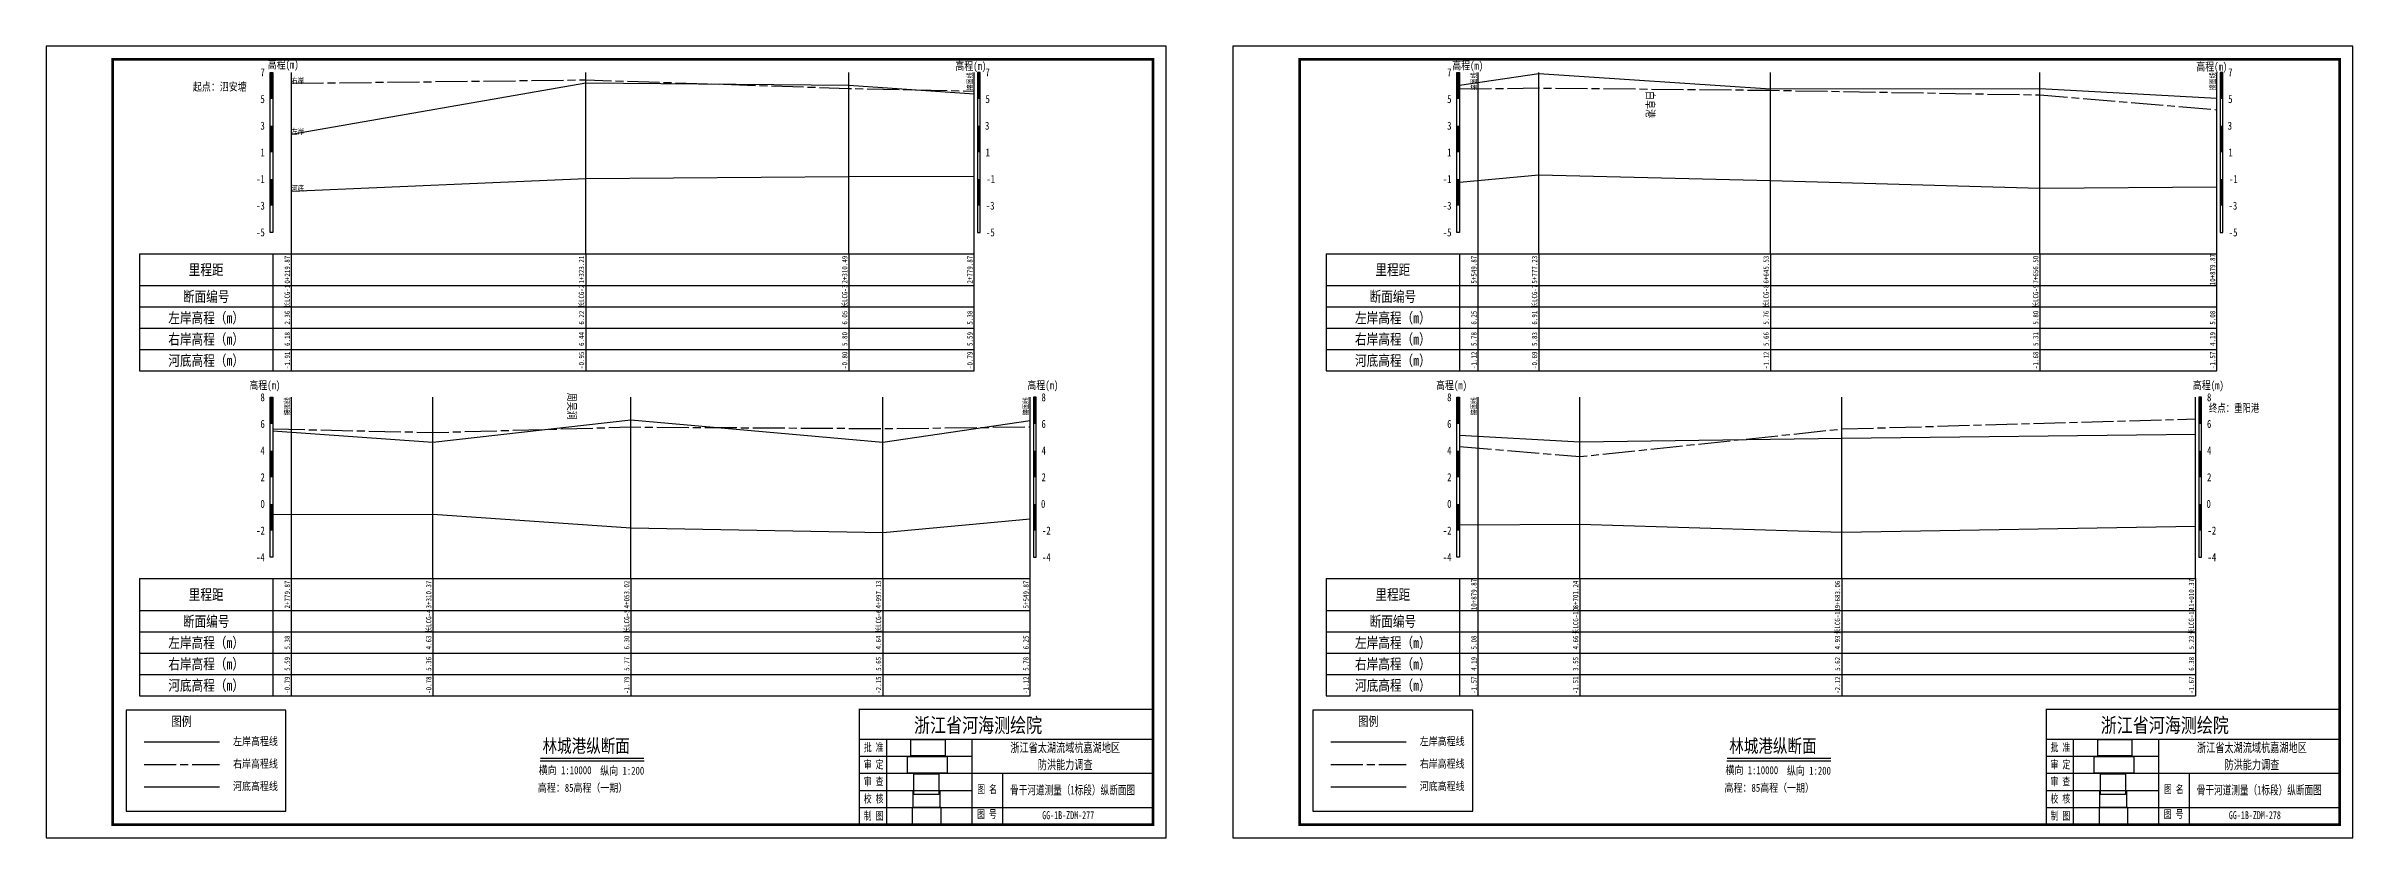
# Model space of a CAD drawing. Extents: x 532727 to 534258, y 3419660 to 3420153.
# Drawn here: x 533393 to 534258, y 3419660 to 3419957 of the extents above; entities that cross this region are included whole.
import ezdxf
from ezdxf.enums import TextEntityAlignment as Align

# ---------------------------------------------------------------- set-up
doc = ezdxf.new("R2010")
doc.units = 0
doc.header["$LTSCALE"] = 0.5
doc.linetypes.add('ACAD_ISO08W100', pattern=[36, 24, -3, 6, -3])
doc.layers.get('0').update_dxf_attribs({"linetype": 'CONTINUOUS'})
for name, color, linetype, lineweight in [('00右岸断面线', 5, 'ACAD_ISO08W100', 30), ('00左岸断面线', 6, 'CONTINUOUS', 30), ('00河底高程', 2, 'CONTINUOUS', 30), ('xxxx', 6, 'CONTINUOUS', 30)]:
    doc.layers.add(name, color=color, linetype=linetype, lineweight=lineweight)
for name, color, linetype in [('tab', 9, 'CONTINUOUS'), ('TEXT', 7, 'CONTINUOUS'), ('zdm1', 2, 'CONTINUOUS'), ('zh', 9, 'CONTINUOUS'), ('图框', 7, 'CONTINUOUS'), ('标注', 7, 'CONTINUOUS'), ('纵断面曲线名称', 7, 'CONTINUOUS'), ('高程标尺', 3, 'CONTINUOUS')]:
    doc.layers.add(name, color=color, linetype=linetype)
doc.styles.add('HZ', font='fangsong_GB2312.ttf', dxfattribs={"width": 0.8})
doc.styles.add('tk2', font='fangsong_GB2312.ttf', dxfattribs={"width": 0.8})
doc.styles.add('交叉标注', font='fangsong_GB2312.ttf', dxfattribs={"width": 0.8})
doc.styles.add('黑体2', font='simhei.ttf', dxfattribs={"width": 0.75, "height": 3})
picture_1 = doc.add_image_def('image1.tif', size_in_pixel=(413, 175))
picture_2 = doc.add_image_def('image2.tif', size_in_pixel=(364, 223))
picture_3 = doc.add_image_def('image3.tif', size_in_pixel=(379, 181))
picture_4 = doc.add_image_def('image4.tif', size_in_pixel=(244, 153))
picture_5 = doc.add_image_def('image5.tif', size_in_pixel=(332, 273))

# ---------------------------------------------------------------- blocks, each defined once
blk = doc.blocks.new('A$C0B9647FD')
at = {"lineweight": 100, "const_width": 0.5}
blk.add_lwpolyline([(0, 43.28), (-110, 43.28), (-110, 0), (0, 0), (0, 43.28)], dxfattribs=at)
at = {"layer": 'TEXT', "color": 0}
for p, q in [((-110, 32.08, 0), (0, 32.08, 0)), ((-99.92, 32.08, 0), (-99.92, 6.42, 0)), ((-67.83, 32.08, 0), (-67.83, 6.42, 0)), ((-110, 25.67, 0), (-67.83, 25.67, 0)), ((-110, 19.25, 0), (-67.83, 19.25, 0)), ((-67.83, 19.25, 0), (0, 19.25, 0)), ((-56.35, 19.25, 0), (-56.35, 0, 0)), ((-110, 12.83, 0), (-67.83, 12.83, 0)), ((-110, 6.42, 0), (0, 6.42, 0)), ((-99.92, 6.42, 0), (-99.92, 0, 0)), ((-67.83, 6.42, 0), (-67.83, 0, 0))]:
    blk.add_line(p, q, dxfattribs=at)
at = {"layer": 'TEXT', "color": 7, "ltscale": 8, "style": 'tk2'}
for tag, p, height, width in [('浙江省水利水电技术咨询中心', (-89.53, 34.51, 0), 5.5, 0.8), ('批准', (-108.38, 27.45, 0), 3, 0.7), ('审定', (-108.38, 21.04, 0), 3, 0.7), ('审 查', (-108.38, 14.62, 0), 3, 0.7), ('校 核', (-108.38, 8.2, 0), 3, 0.7), ('图名', (-65.84, 11.75, 0), 3, 0.7), ('制 图', (-108.38, 1.79, 0), 3, 0.7), ('图号', (-65.89, 2.42, 0), 3, 0.7)]:
    blk.add_attdef(tag, p, '', height=height, dxfattribs=dict(at, width=width))
at = {"layer": 'TEXT', "color": 0, "style": 'tk2', "width": 0.7}
for tag, height, p in [('浙江省太湖流域杭嘉湖地区', 3.5, (-32.86, 28.9, -206.67)), ('防洪能力调查', 3.5, (-32.86, 22.5, -206.67)), ('骨干河道测量（*标段）水系图', 3.3, (-30.1, 12.93, -206.67)), ('HJH-01', 3, (-31.74, 3.53, -206.67))]:
    blk.add_attdef(tag, text='', height=height, dxfattribs=at).set_placement(p, align=Align.MIDDLE_CENTER)
blk = doc.blocks.new('A$C72737839')
at = {"linetype": 'Continuous'}
blk.add_lwpolyline([(59.94, 0), (59.94, 37.85), (0, 37.85)], dxfattribs=at)
at = {"linetype": 'Continuous', "flags": 128}
for points in [[(0, 37.85), (0, 0)], [(0, 0), (59.94, 0)]]:
    blk.add_lwpolyline(points, dxfattribs=at)
at = {"layer": '00右岸断面线', "color": 5, "lineweight": 30}
blk.add_line((6.73, 17.55), (35.02, 17.55), dxfattribs=at)
at = {"layer": '00河底高程', "color": 2, "lineweight": 30}
blk.add_line((6.73, 9.13), (35.02, 9.13), dxfattribs=at)
at = {"layer": 'xxxx', "color": 6, "lineweight": 30}
blk.add_line((6.73, 25.97), (35.02, 25.97), dxfattribs=at)
at = {"layer": 'tab', "color": 0, "style": 'HZ', "width": 0.8}
blk.add_text('图例', height=3.5, dxfattribs=at).set_placement((20.83, 33.8), align=Align.MIDDLE)
at = {"layer": 'zdm1', "linetype": 'Continuous', "style": 'HZ', "width": 0.8}
for s, p in [('左岸高程线', (48.5, 26.33)), ('右岸高程线', (48.5, 17.91)), ('河底高程线', (48.5, 9.49))]:
    blk.add_text(s, height=3, dxfattribs=at).set_placement(p, align=Align.MIDDLE)

msp = doc.modelspace()

# ---------------------------------------------------------------- linework, layer by layer
at = {"layer": '00右岸断面线', "flags": 128}
for points in [[(533485.21, 3419943.29), (533595.54, 3419944.59), (533694.27, 3419941.39), (533741.21, 3419940.35)], [(533923.21, 3419941.19), (533952.94, 3419941.54), (534039.77, 3419940.69), (534140.87, 3419938.94), (534207.21, 3419933.35)], [(533478.21, 3419813.65), (533538.26, 3419812.33), (533612.52, 3419814.38), (533706.93, 3419813.78), (533762.21, 3419814.41)], [(533923.21, 3419807.08), (533968.35, 3419803.28), (534066.53, 3419813.63), (534199.26, 3419817.43), (534199.26, 3419817.43)]]:
    msp.add_lwpolyline(points, dxfattribs=at)
at = {"layer": '00左岸断面线', "flags": 128}
for points in [[(533485.21, 3419924.19), (533595.54, 3419943.49), (533694.27, 3419942.64), (533741.21, 3419939.3)], [(533923.21, 3419942.61), (533952.94, 3419946.94), (534039.77, 3419941.19), (534140.87, 3419941.39), (534207.21, 3419937.77)], [(533478.21, 3419812.94), (533538.26, 3419808.68), (533612.52, 3419817.03), (533706.93, 3419808.73), (533762.21, 3419816.77)], [(533923.21, 3419811.29), (533968.35, 3419808.83), (534066.53, 3419810.18), (534199.26, 3419811.68), (534199.26, 3419811.68)]]:
    msp.add_lwpolyline(points, dxfattribs=at)
at = {"layer": '00河底高程', "flags": 128}
for points in [[(533485.21, 3419902.84), (533595.54, 3419907.64), (533694.27, 3419908.39), (533741.21, 3419908.43)], [(533923.21, 3419906.15), (533952.94, 3419908.94), (534039.77, 3419906.79), (534140.87, 3419903.99), (534207.21, 3419904.52)], [(533478.21, 3419781.57), (533538.26, 3419781.63), (533612.52, 3419776.58), (533706.93, 3419774.78), (533762.21, 3419779.95)], [(533923.21, 3419777.61), (533968.35, 3419777.98), (534066.53, 3419774.93), (534199.26, 3419777.18), (534199.26, 3419777.18)]]:
    msp.add_lwpolyline(points, dxfattribs=at)
at = {"layer": 'tab'}
for p, q in [((533428.21, 3419879.39), (533741.21, 3419879.39)), ((533428.21, 3419879.39), (533428.21, 3419835.39)), ((533478.21, 3419879.39), (533478.21, 3419835.39)), ((533485.21, 3419835.39), (533485.21, 3419879.39)), ((533595.54, 3419879.39), (533595.54, 3419835.39)), ((533694.27, 3419879.39), (533694.27, 3419835.39)), ((533741.21, 3419835.39), (533741.21, 3419879.39)), ((533873.21, 3419879.39), (534207.21, 3419879.39)), ((533873.21, 3419879.39), (533873.21, 3419835.39)), ((533923.21, 3419879.39), (533923.21, 3419835.39)), ((533930.21, 3419835.39), (533930.21, 3419879.39)), ((533952.94, 3419879.39), (533952.94, 3419835.39)), ((534039.77, 3419879.39), (534039.77, 3419835.39)), ((534140.87, 3419879.39), (534140.87, 3419835.39)), ((534207.21, 3419835.39), (534207.21, 3419879.39)), ((533428.21, 3419867.39), (533741.21, 3419867.39)), ((533873.21, 3419867.39), (534207.21, 3419867.39)), ((533428.21, 3419859.39), (533741.21, 3419859.39)), ((533873.21, 3419859.39), (534207.21, 3419859.39)), ((533428.21, 3419851.39), (533741.21, 3419851.39)), ((533873.21, 3419851.39), (534207.21, 3419851.39)), ((533428.21, 3419843.39), (533741.21, 3419843.39)), ((533873.21, 3419843.39), (534207.21, 3419843.39)), ((533428.21, 3419835.39), (533741.21, 3419835.39)), ((533873.21, 3419835.39), (534207.21, 3419835.39)), ((533428.21, 3419757.53), (533762.21, 3419757.53)), ((533428.21, 3419757.53), (533428.21, 3419713.53)), ((533478.21, 3419757.53), (533478.21, 3419713.53)), ((533485.21, 3419713.53), (533485.21, 3419757.53)), ((533538.26, 3419757.53), (533538.26, 3419713.53)), ((533612.52, 3419757.53), (533612.52, 3419713.53)), ((533706.93, 3419757.53), (533706.93, 3419713.53)), ((533762.21, 3419713.53), (533762.21, 3419757.53)), ((533873.21, 3419757.53), (534199.26, 3419757.53)), ((533873.21, 3419757.53), (533873.21, 3419713.53)), ((533923.21, 3419757.53), (533923.21, 3419713.53)), ((533930.21, 3419713.53), (533930.21, 3419757.53)), ((533968.35, 3419757.53), (533968.35, 3419713.53)), ((534066.53, 3419757.53), (534066.53, 3419713.53)), ((534199.26, 3419757.53), (534199.26, 3419713.53)), ((533428.21, 3419745.53), (533762.21, 3419745.53)), ((533873.21, 3419745.53), (534199.26, 3419745.53)), ((533428.21, 3419737.53), (533762.21, 3419737.53)), ((533873.21, 3419737.53), (534199.26, 3419737.53)), ((533428.21, 3419729.53), (533762.21, 3419729.53)), ((533873.21, 3419729.53), (534199.26, 3419729.53)), ((533428.21, 3419721.53), (533762.21, 3419721.53)), ((533873.21, 3419721.53), (534199.26, 3419721.53)), ((533428.21, 3419713.53), (533762.21, 3419713.53)), ((533873.21, 3419713.53), (534199.26, 3419713.53))]:
    msp.add_line(p, q, dxfattribs=at)
at = {"layer": 'zh', "color": 6}
for p, q in [((533485.21, 3419879.39), (533485.21, 3419947.39)), ((533595.54, 3419879.39), (533595.54, 3419947.39)), ((533694.27, 3419879.39), (533694.27, 3419947.39)), ((533952.94, 3419879.39), (533952.94, 3419947.39)), ((534039.77, 3419879.39), (534039.77, 3419947.39)), ((534140.87, 3419879.39), (534140.87, 3419947.39)), ((533538.26, 3419757.53), (533538.26, 3419825.53)), ((533612.52, 3419757.53), (533612.52, 3419825.53)), ((533706.93, 3419757.53), (533706.93, 3419825.53)), ((533968.35, 3419757.53), (533968.35, 3419825.53)), ((534066.53, 3419757.53), (534066.53, 3419825.53)), ((534199.26, 3419757.53), (534199.26, 3419825.53))]:
    msp.add_line(p, q, dxfattribs=at)
at = {"layer": 'zh'}
for p, q in [((533741.21, 3419879.39), (533741.21, 3419947.39)), ((533930.21, 3419879.39), (533930.21, 3419947.39)), ((534207.21, 3419879.39), (534207.21, 3419947.39)), ((533485.21, 3419757.53), (533485.21, 3419825.53)), ((533762.21, 3419757.53), (533762.21, 3419825.53)), ((533930.21, 3419757.53), (533930.21, 3419825.53))]:
    msp.add_line(p, q, dxfattribs=at)
at = {"layer": '图框', "flags": 128}
for points in [[(533393.21, 3419660.24), (533813.21, 3419660.24), (533813.21, 3419957.24), (533393.21, 3419957.24)], [(533838.21, 3419660.24), (534258.21, 3419660.24), (534258.21, 3419957.24), (533838.21, 3419957.24)]]:
    msp.add_lwpolyline(points, close=True, dxfattribs=at)
at = {"layer": '图框', "const_width": 1, "flags": 128}
for points in [[(533418.21, 3419665.24), (533808.21, 3419665.24), (533808.21, 3419952.24), (533418.21, 3419952.24)], [(533863.21, 3419665.24), (534253.21, 3419665.24), (534253.21, 3419952.24), (533863.21, 3419952.24)]]:
    msp.add_lwpolyline(points, close=True, dxfattribs=at)
at = {"layer": '图框', "color": 0, "const_width": 0.5, "flags": 128}
for points in [[(533578.5, 3419690.11), (533617.46, 3419690.11)], [(534023.5, 3419690.11), (534062.46, 3419690.11)]]:
    msp.add_lwpolyline(points, dxfattribs=at)
at = {"layer": '图框', "color": 0, "flags": 128}
for points in [[(533578.5, 3419689.11), (533617.46, 3419689.11)], [(534023.5, 3419689.11), (534062.46, 3419689.11)]]:
    msp.add_lwpolyline(points, dxfattribs=at)
at = {"layer": '高程标尺', "flags": 128}
for points in [[(533477.21, 3419887.39), (533477.21, 3419947.39), (533478.21, 3419947.39), (533478.21, 3419887.39)], [(533743.4, 3419887.39), (533743.4, 3419947.39), (533742.4, 3419947.39), (533742.4, 3419887.39)], [(533922.21, 3419887.39), (533922.21, 3419947.39), (533923.21, 3419947.39), (533923.21, 3419887.39)], [(534209.4, 3419887.39), (534209.4, 3419947.39), (534208.4, 3419947.39), (534208.4, 3419887.39)], [(533477.21, 3419765.53), (533477.21, 3419825.53), (533478.21, 3419825.53), (533478.21, 3419765.53)], [(533764.4, 3419765.53), (533764.4, 3419825.53), (533763.4, 3419825.53), (533763.4, 3419765.53)], [(533922.21, 3419765.53), (533922.21, 3419825.53), (533923.21, 3419825.53), (533923.21, 3419765.53)], [(534201.45, 3419765.53), (534201.45, 3419825.53), (534200.45, 3419825.53), (534200.45, 3419765.53)]]:
    msp.add_lwpolyline(points, close=True, dxfattribs=at)
at = {"layer": '高程标尺'}
for points in [[(533477.21, 3419937.39), (533478.21, 3419937.39), (533477.21, 3419947.39), (533478.21, 3419947.39)], [(533743.4, 3419937.39), (533742.4, 3419937.39), (533743.4, 3419947.39), (533742.4, 3419947.39)], [(533922.21, 3419937.39), (533923.21, 3419937.39), (533922.21, 3419947.39), (533923.21, 3419947.39)], [(534209.4, 3419937.39), (534208.4, 3419937.39), (534209.4, 3419947.39), (534208.4, 3419947.39)], [(533477.21, 3419917.39), (533478.21, 3419917.39), (533477.21, 3419927.39), (533478.21, 3419927.39)], [(533743.4, 3419917.39), (533742.4, 3419917.39), (533743.4, 3419927.39), (533742.4, 3419927.39)], [(533922.21, 3419917.39), (533923.21, 3419917.39), (533922.21, 3419927.39), (533923.21, 3419927.39)], [(534209.4, 3419917.39), (534208.4, 3419917.39), (534209.4, 3419927.39), (534208.4, 3419927.39)], [(533477.21, 3419897.39), (533478.21, 3419897.39), (533477.21, 3419907.39), (533478.21, 3419907.39)], [(533743.4, 3419897.39), (533742.4, 3419897.39), (533743.4, 3419907.39), (533742.4, 3419907.39)], [(533922.21, 3419897.39), (533923.21, 3419897.39), (533922.21, 3419907.39), (533923.21, 3419907.39)], [(534209.4, 3419897.39), (534208.4, 3419897.39), (534209.4, 3419907.39), (534208.4, 3419907.39)], [(533477.21, 3419815.53), (533478.21, 3419815.53), (533477.21, 3419825.53), (533478.21, 3419825.53)], [(533764.4, 3419815.53), (533763.4, 3419815.53), (533764.4, 3419825.53), (533763.4, 3419825.53)], [(533922.21, 3419815.53), (533923.21, 3419815.53), (533922.21, 3419825.53), (533923.21, 3419825.53)], [(534201.45, 3419815.53), (534200.45, 3419815.53), (534201.45, 3419825.53), (534200.45, 3419825.53)], [(533477.21, 3419795.53), (533478.21, 3419795.53), (533477.21, 3419805.53), (533478.21, 3419805.53)], [(533764.4, 3419795.53), (533763.4, 3419795.53), (533764.4, 3419805.53), (533763.4, 3419805.53)], [(533922.21, 3419795.53), (533923.21, 3419795.53), (533922.21, 3419805.53), (533923.21, 3419805.53)], [(534201.45, 3419795.53), (534200.45, 3419795.53), (534201.45, 3419805.53), (534200.45, 3419805.53)], [(533477.21, 3419775.53), (533478.21, 3419775.53), (533477.21, 3419785.53), (533478.21, 3419785.53)], [(533764.4, 3419775.53), (533763.4, 3419775.53), (533764.4, 3419785.53), (533763.4, 3419785.53)], [(533922.21, 3419775.53), (533923.21, 3419775.53), (533922.21, 3419785.53), (533923.21, 3419785.53)], [(534201.45, 3419775.53), (534200.45, 3419775.53), (534201.45, 3419785.53), (534200.45, 3419785.53)]]:
    msp.add_solid(points, dxfattribs=at)

# ---------------------------------------------------------------- block references
at = {"layer": '图框', "linetype": 'Continuous'}
for p, values in [((533808.21, 3419665.24), {'图号': '图 号', '图名': '图 名', '批准': '批 准', '校 核': '校 核', '审 查': '审 查', '审定': '审 定', '制 图': '制 图', '浙江省水利水电技术咨询中心': '浙江省河海测绘院', 'HJH-01': 'GG-1B-ZDM-277', '骨干河道测量（*标段）水系图': '骨干河道测量（1标段）纵断面图', '浙江省太湖流域杭嘉湖地区': '浙江省太湖流域杭嘉湖地区', '防洪能力调查': '防洪能力调查'}), ((534253.21, 3419665.24), {'图号': '图 号', '图名': '图 名', '批准': '批 准', '校 核': '校 核', '审 查': '审 查', '审定': '审 定', '制 图': '制 图', '浙江省水利水电技术咨询中心': '浙江省河海测绘院', 'HJH-01': 'GG-1B-ZDM-278', '骨干河道测量（*标段）水系图': '骨干河道测量（1标段）纵断面图', '浙江省太湖流域杭嘉湖地区': '浙江省太湖流域杭嘉湖地区', '防洪能力调查': '防洪能力调查'})]:
    msp.add_blockref('A$C0B9647FD', p, dxfattribs=at).add_auto_attribs(values)
for p in [(533423.21, 3419670.24), (533868.21, 3419670.24)]:
    msp.add_blockref('A$C72737839', p, dxfattribs=at)

# ---------------------------------------------------------------- texts
at = {"layer": 'tab', "color": 3, "style": 'HZ', "width": 0.8}
for s, p in [('里程距', (533453.21, 3419873.39)), ('里程距', (533898.21, 3419873.39)), ('断面编号', (533453.21, 3419863.39)), ('断面编号', (533898.21, 3419863.39)), ('左岸高程（m）', (533453.21, 3419855.39)), ('左岸高程（m）', (533898.21, 3419855.39)), ('右岸高程（m）', (533453.21, 3419847.39)), ('右岸高程（m）', (533898.21, 3419847.39)), ('河底高程（m）', (533453.21, 3419839.39)), ('河底高程（m）', (533898.21, 3419839.39)), ('里程距', (533453.21, 3419751.53)), ('里程距', (533898.21, 3419751.53)), ('断面编号', (533453.21, 3419741.53)), ('断面编号', (533898.21, 3419741.53)), ('左岸高程（m）', (533453.21, 3419733.53)), ('左岸高程（m）', (533898.21, 3419733.53)), ('右岸高程（m）', (533453.21, 3419725.53)), ('右岸高程（m）', (533898.21, 3419725.53)), ('河底高程（m）', (533453.21, 3419717.53)), ('河底高程（m）', (533898.21, 3419717.53))]:
    msp.add_text(s, height=3.999, dxfattribs=at).set_placement(p, align=Align.MIDDLE)
for s, p in [('0+219.87', (533485.21, 3419873.39)), ('1+323.21', (533595.54, 3419873.39)), ('2+310.49', (533694.27, 3419873.39)), ('2+779.87', (533741.21, 3419873.39)), ('5+549.87', (533930.21, 3419873.39)), ('5+777.23', (533952.94, 3419873.39)), ('6+645.53', (534039.77, 3419873.39)), ('7+656.50', (534140.87, 3419873.39)), ('10+879.87', (534207.21, 3419873.39)), ('长LCG-1', (533485.21, 3419863.39)), ('长LCG-2', (533595.54, 3419863.39)), ('长LCG-3', (533694.27, 3419863.39)), ('长LCG-7', (533952.94, 3419863.39)), ('长LCG-8', (534039.77, 3419863.39)), ('长LCG-9', (534140.87, 3419863.39)), ('2.36', (533485.21, 3419855.39)), ('6.22', (533595.54, 3419855.39)), ('6.05', (533694.27, 3419855.39)), ('5.38', (533741.21, 3419855.39)), ('6.25', (533930.21, 3419855.39)), ('6.91', (533952.94, 3419855.39)), ('5.76', (534039.77, 3419855.39)), ('5.80', (534140.87, 3419855.39)), ('5.08', (534207.21, 3419855.39)), ('6.18', (533485.21, 3419847.39)), ('6.44', (533595.54, 3419847.39)), ('5.80', (533694.27, 3419847.39)), ('5.59', (533741.21, 3419847.39)), ('5.78', (533930.21, 3419847.39)), ('5.83', (533952.94, 3419847.39)), ('5.66', (534039.77, 3419847.39)), ('5.31', (534140.87, 3419847.39)), ('4.19', (534207.21, 3419847.39)), ('-1.91', (533485.21, 3419839.39)), ('-0.95', (533595.54, 3419839.39)), ('-0.80', (533694.27, 3419839.39)), ('-0.79', (533741.21, 3419839.39)), ('-1.12', (533930.21, 3419839.39)), ('-0.69', (533952.94, 3419839.39)), ('-1.12', (534039.77, 3419839.39)), ('-1.68', (534140.87, 3419839.39)), ('-1.57', (534207.21, 3419839.39)), ('2+779.87', (533485.21, 3419751.53)), ('3+310.37', (533538.26, 3419751.53)), ('4+053.02', (533612.52, 3419751.53)), ('4+997.13', (533706.93, 3419751.53)), ('5+549.87', (533762.21, 3419751.53)), ('10+879.87', (533930.21, 3419751.53)), ('8+701.24', (533968.35, 3419751.53)), ('9+683.06', (534066.53, 3419751.53)), ('11+010.37', (534199.26, 3419751.53)), ('长LCG-4', (533538.26, 3419741.53)), ('长LCG-5', (533612.52, 3419741.53)), ('长LCG-6', (533706.93, 3419741.53)), ('长LCG-10', (533968.35, 3419741.53)), ('长LCG-11', (534066.53, 3419741.53)), ('长LCG-12', (534199.26, 3419741.53)), ('5.38', (533485.21, 3419733.53)), ('4.63', (533538.26, 3419733.53)), ('6.30', (533612.52, 3419733.53)), ('4.64', (533706.93, 3419733.53)), ('6.25', (533762.21, 3419733.53)), ('5.08', (533930.21, 3419733.53)), ('4.66', (533968.35, 3419733.53)), ('4.93', (534066.53, 3419733.53)), ('5.23', (534199.26, 3419733.53)), ('5.59', (533485.21, 3419725.53)), ('5.36', (533538.26, 3419725.53)), ('5.77', (533612.52, 3419725.53)), ('5.65', (533706.93, 3419725.53)), ('5.78', (533762.21, 3419725.53)), ('4.19', (533930.21, 3419725.53)), ('3.55', (533968.35, 3419725.53)), ('5.62', (534066.53, 3419725.53)), ('6.38', (534199.26, 3419725.53)), ('-0.79', (533485.21, 3419717.53)), ('-0.78', (533538.26, 3419717.53)), ('-1.79', (533612.52, 3419717.53)), ('-2.15', (533706.93, 3419717.53)), ('-1.12', (533762.21, 3419717.53)), ('-1.57', (533930.21, 3419717.53)), ('-1.51', (533968.35, 3419717.53)), ('-2.12', (534066.53, 3419717.53)), ('-1.67', (534199.26, 3419717.53))]:
    msp.add_text(s, height=2, rotation=90, dxfattribs=at).set_placement(p, align=Align.BOTTOM_CENTER)
at = {"layer": 'zh', "color": 3, "style": 'HZ', "width": 0.8}
for p in [(533741.21, 3419947.39), (533930.21, 3419947.39), (534207.21, 3419947.39), (533485.21, 3419825.53), (533762.21, 3419825.53), (533930.21, 3419825.53)]:
    msp.add_text('接图线', height=2, rotation=90, dxfattribs=at).set_placement(p, align=Align.BOTTOM_RIGHT)
at = {"layer": '图框', "color": 0, "style": 'HZ', "width": 0.8}
for p in [(533595.73, 3419694.84), (534040.73, 3419694.84)]:
    msp.add_text('林城港纵断面', height=5, dxfattribs=at).set_placement(p, align=Align.MIDDLE)
for s, p in [('横向 1:10000', (533577.93, 3419684.13)), ('纵向 1:200', (533600.98, 3419683.95)), ('横向 1:10000', (534022.93, 3419684.13)), ('纵向 1:200', (534045.98, 3419683.95)), ('高程：85高程（一期）', (533577.62, 3419677.54)), ('高程：85高程（一期）', (534022.62, 3419677.54))]:
    msp.add_text(s, height=3, dxfattribs=at).set_placement(p)
at = {"layer": '标注', "linetype": 'Continuous'}
for s, style, width, p in [('起点：泗安塘 ', 'HZ', 0.8, (533459.16, 3419942.11)), ('终点：重阳港 ', '黑体2', 0.75, (534214.44, 3419821.58))]:
    msp.add_text(s, height=3, dxfattribs=dict(at, style=style, width=width)).set_placement(p, align=Align.MIDDLE)
at = {"layer": '标注', "linetype": 'Continuous', "style": '交叉标注', "width": 0.8}
for s, p in [('白阜港 ', (533993.29, 3419940.38)), ('周吴涧', (533588.88, 3419827.19))]:
    msp.add_text(s, height=3, rotation=270, dxfattribs=at).set_placement(p)
at = {"layer": '纵断面曲线名称', "color": 3, "style": 'HZ', "width": 0.8}
msp.add_text('右岸', height=2.1, dxfattribs=at).set_placement((533485.21, 3419943.29))
at = {"layer": '纵断面曲线名称', "color": 2, "style": 'HZ', "width": 0.8}
msp.add_text('左岸', height=2.1, dxfattribs=at).set_placement((533485.21, 3419924.19))
at = {"layer": '纵断面曲线名称', "color": 4, "style": 'HZ', "width": 0.8}
msp.add_text('河底', height=2.1, dxfattribs=at).set_placement((533485.21, 3419902.84))
at = {"layer": '高程标尺', "style": 'HZ', "width": 0.8}
for p in [(533482.11, 3419948.82), (533739.96, 3419948.28), (533926.27, 3419948.45), (534205.29, 3419948.05), (533475.21, 3419828.53), (533766.96, 3419828.53), (533920.21, 3419828.53), (534204.01, 3419828.53)]:
    msp.add_text('高程(m)', height=3, dxfattribs=at).set_placement(p, align=Align.CENTER)
for s, p in [('7', (533475.21, 3419947.39)), ('7', (533747.08, 3419947.39)), ('7', (533920.21, 3419947.39)), ('7', (534213.08, 3419947.39)), ('5', (533475.21, 3419937.39)), ('5', (533747.08, 3419937.39)), ('5', (533920.21, 3419937.39)), ('5', (534213.08, 3419937.39)), ('3', (533475.21, 3419927.39)), ('3', (533746.91, 3419927.39)), ('3', (533920.21, 3419927.39)), ('3', (534212.91, 3419927.39)), ('1', (533475.21, 3419917.39)), ('1', (533747.12, 3419917.39)), ('1', (533920.21, 3419917.39)), ('1', (534213.12, 3419917.39)), ('-1', (533475.21, 3419907.39)), ('-1', (533749.01, 3419907.39)), ('-1', (533920.21, 3419907.39)), ('-1', (534215.01, 3419907.39)), ('-3', (533475.21, 3419897.39)), ('-3', (533748.85, 3419897.39)), ('-3', (533920.21, 3419897.39)), ('-3', (534214.85, 3419897.39)), ('-5', (533475.21, 3419887.39)), ('-5', (533748.93, 3419887.39)), ('-5', (533920.21, 3419887.39)), ('-5', (534214.93, 3419887.39)), ('8', (533475.21, 3419825.53)), ('8', (533768.09, 3419825.53)), ('8', (533920.21, 3419825.53)), ('8', (534205.14, 3419825.53)), ('6', (533475.21, 3419815.53)), ('6', (533768.08, 3419815.53)), ('6', (533920.21, 3419815.53)), ('6', (534205.13, 3419815.53)), ('4', (533475.21, 3419805.53)), ('4', (533768.12, 3419805.53)), ('4', (533920.21, 3419805.53)), ('4', (534205.17, 3419805.53)), ('2', (533475.21, 3419795.53)), ('2', (533768.1, 3419795.53)), ('2', (533920.21, 3419795.53)), ('2', (534205.15, 3419795.53)), ('0', (533475.21, 3419785.53)), ('0', (533767.9, 3419785.53)), ('0', (533920.21, 3419785.53)), ('0', (534204.95, 3419785.53)), ('-2', (533475.21, 3419775.53)), ('-2', (533769.92, 3419775.53)), ('-2', (533920.21, 3419775.53)), ('-2', (534206.97, 3419775.53)), ('-4', (533475.21, 3419765.53)), ('-4', (533769.92, 3419765.53)), ('-4', (533920.21, 3419765.53)), ('-4', (534206.97, 3419765.53))]:
    msp.add_text(s, height=3, dxfattribs=at).set_placement(p, align=Align.MIDDLE_RIGHT)

# ---------------------------------------------------------------- pictures from other files: only their frames are drawn
at = {"linetype": 'Continuous'}
image = msp.add_image(picture_3, insert=(533717.52, 3419691.04), size_in_units=(12.82, 6.12), dxfattribs=at)
image.dxf.flags = 15
image = msp.add_image(picture_3, insert=(534162.52, 3419691.04), size_in_units=(12.82, 6.12), dxfattribs=at)
image.dxf.flags = 15
image = msp.add_image(picture_1, insert=(533716.22, 3419684.49, 0), size_in_units=(14.89, 6.31), dxfattribs=at)
image.dxf.flags = 15
image = msp.add_image(picture_5, insert=(533718.62, 3419676.56), size_in_units=(9.33, 7.67), dxfattribs=at)
image.dxf.flags = 15
image = msp.add_image(picture_1, insert=(534161.22, 3419684.49, 0), size_in_units=(14.89, 6.31), dxfattribs=at)
image.dxf.flags = 15
image = msp.add_image(picture_5, insert=(534163.62, 3419676.56), size_in_units=(9.33, 7.67), dxfattribs=at)
image.dxf.flags = 15
image = msp.add_image(picture_4, insert=(533718.33, 3419671.69), size_in_units=(10.01, 6.28), dxfattribs=at)
image.dxf.flags = 15
image = msp.add_image(picture_4, insert=(534163.33, 3419671.69), size_in_units=(10.01, 6.28), dxfattribs=at)
image.dxf.flags = 15
image = msp.add_image(picture_2, insert=(533718.14, 3419665.26), size_in_units=(10.62, 6.51), dxfattribs=at)
image.dxf.flags = 15
image = msp.add_image(picture_2, insert=(534163.14, 3419665.26), size_in_units=(10.62, 6.51), dxfattribs=at)
image.dxf.flags = 15

doc.saveas('drawing.dxf')
